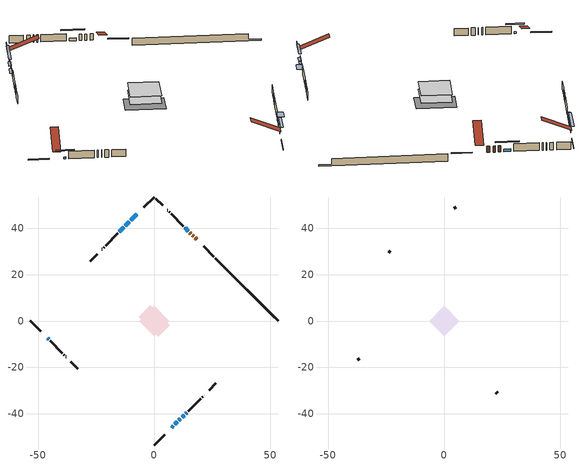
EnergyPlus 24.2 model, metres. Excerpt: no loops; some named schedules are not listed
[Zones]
conditioned space
 floor adiabatic (AdiabaticFloorConstruction): -6.53,0 0,6.53 6.53,0 0,-6.53 z1.25
 floor foundation (Slab1 construction): -6.76,1.77 -1.77,6.76 6.76,-1.77 1.77,-6.76 z-1.11
 wall outside (RimJoist1 construction): 0,-53.43 4.46,-48.97 / -53.43,0 -48.97,-4.46 / 0,53.43 -4.46,48.97 / 25.72,27.71 21.26,32.17 z1.25:1.55
 wall outside (AdiabaticWallConstruction 1): 18.25,35.18 17.59,35.84 / 16.93,36.5 16.46,36.96 / 15.81,37.62 15.34,38.09 z1.25:3.28
 wall outside (AdiabaticWallConstruction): -45.96,-7.47 -45.54,-7.89 / 13.55,-39.88 13.97,-39.46 z1.25:1.84; -7.47,45.95 -10.1,43.33 / 7.47,-45.95 8.19,-45.24 / 14.69,38.74 13.25,40.18 z1.25:2.11; -10.75,42.68 -12.48,40.95 z1.25:2.72; -13.13,40.29 -15,38.43 / 10.62,-42.81 11.3,-42.12 z1.25:2.17; 8.85,-44.58 9.96,-43.46 / 11.96,-41.47 12.89,-40.53 z1.25:2.22
 wall outside (Wall1 construction): 14.62,-38.81 19.94,-33.49 / -44.88,-8.55 -39.56,-13.87 / -15.66,37.77 -20.98,32.45 / 12.59,40.84 7.27,46.16 z1.25:3.69
 wall outside (Wall2 construction): 20.6,-32.83 20.79,-32.64 / -38.91,-14.52 -38.71,-14.72 / -21.63,31.79 -21.83,31.6 / 6.62,46.81 6.42,47.01 z1.25:3.69
 wall outside (Wall3 construction): 21.45,-31.98 21.52,-31.91 / -38.06,-15.37 -37.99,-15.44 / -22.48,30.94 -22.55,30.88 / 5.77,47.66 5.7,47.73 z1.25:3.69
 wall outside (Wall5 construction): 23.61,-29.81 26.56,-26.87 / -35.89,-17.54 -32.95,-20.48 / -24.65,28.78 -27.59,25.84 / 3.6,49.83 0.66,52.77 z1.25:3.69
 wall foundation (FoundationWall1 construction): 26.38,27.05,-1.11 26.38,27.05,1.25 50.72,2.7,1.25 50.72,2.7,-0.62 53.43,0,-0.62 53.43,0,-1.11
 window (WindowConstruction 5): -45.95,-7.47 -45.54,-7.89 z1.25:1.84
 window (WindowConstruction 7): -7.47,45.95 -10.1,43.33 z1.25:2.11
 window (WindowConstruction 8): 7.47,-45.95 8.19,-45.24 z1.25:2.11
 window (WindowConstruction): -10.75,42.68 -12.48,40.95 z1.25:2.72
 window (WindowConstruction 1): -13.13,40.29 -15,38.43 z1.25:2.16
 window (WindowConstruction 2): 8.85,-44.58 9.96,-43.47 z1.25:2.22
 window (WindowConstruction 3): 10.62,-42.81 11.3,-42.12 z1.25:2.16
 window (WindowConstruction 4): 11.96,-41.47 12.89,-40.53 z1.25:2.22
 window (WindowConstruction 9): 13.55,-39.88 13.96,-39.46 z1.25:1.84
 window (WindowConstruction 6): 14.68,38.74 13.25,40.18 z1.25:2.11
 door (Door): 18.25,35.18 17.59,35.84 z1.25:3.28
 door (Door 1): 16.93,36.5 16.47,36.96 z1.25:3.28
 door (Door 2): 15.81,37.62 15.34,38.09 z1.25:3.28
 ceiling adiabatic (AdiabaticFloorConstruction): 0,-6.53 6.53,0 0,6.53 -6.53,0 z1.25
attic - vented
 floor to conditioned space (Floor1 construction Reversed): -6.53,0 0,6.53 6.53,0 0,-6.53 z3.69
 wall outside (Wall4 construction): 22.17,-31.25 22.96,-30.47 / -37.33,-16.1 -36.55,-16.88 / -23.21,30.22 -23.99,29.43 / 5.04,48.39 4.26,49.17 z1.25:3.69
 roof outside (Roof1 construction): 6.82,-46.61,3.69 0.55,-40.34,7.38 -1.15,-42.04,7.38 5.12,-48.31,3.69; -46.61,-6.82,3.69 -40.34,-0.55,7.38 -42.04,1.15,7.38 -48.31,-5.12,3.69; -6.82,46.61,3.69 -0.55,40.34,7.38 1.15,42.04,7.38 -5.12,48.31,3.69; 18.9,34.52,3.69 12.64,28.25,7.38 14.33,26.56,7.38 20.6,32.83,3.69
shading: -43.81,-9.61 -47.68,-5.75 -48.22,-6.28 -44.35,-10.15 z4.28; -11.91,41.52 -5.66,47.76 -6.2,48.3 -12.44,42.06 z4.67; 10,-43.43 5.66,-47.76 6.2,-48.3 10.54,-43.96 z4.67; -12.62,40.81 -10.61,42.82 -11.15,43.35 -13.16,41.35 z2.92; -15.14,38.29 -12.99,40.44 -13.53,40.97 -15.68,38.82 z2.37; 10.11,-43.32 8.71,-44.72 9.24,-45.26 10.64,-43.86 z2.42; 11.45,-41.98 10.48,-42.95 11.01,-43.49 11.98,-42.52 z2.37; 13.04,-40.39 11.82,-41.61 12.35,-42.15 13.57,-40.93 z2.42; 14.83,-38.6 12.69,-40.74 13.98,-42.03 16.12,-39.89 z3.05; 11.44,41.99 16.49,36.93 17.03,37.47 11.98,42.53 z4.67
[Building]
Building 1: Terrain=Suburbs
[Site:Location]
Fredericton_NB: Latitude {deg}=45.87; Longitude {deg}=-66.54; Time Zone {hr}=-4; Elevation {m}=21; Keep Site Location Information=Yes
[Site:GroundTemperature:Shallow]
1.40444, -0.745387, -0.917552, 0.102649, 4.19819, 8.27465, 11.8087, 14.0475, 14.2377, 12.4168, 8.97287, 5.02146
[Site:WaterMainsTemperature]
Calculation Method=Schedule; Temperature Schedule=mains temperature schedule
[Material] Roughness=Rough; Thermal Absorptance=0.9
Name | Thickness {m} | Conductivity {W/m-K} | Density {kg/m3} | Specific Heat {J/kg-K} | Solar Absorptance | Visible Absorptance
asphalt or fiberglass shingles | 0.00635 | 0.162714 | 1121.4 | 1465.45 | 0.4 | 0.4
ceiling loosefill ins | 0.254 | 0.0480833 | 16.02 | 1046.75 | 0.7 | 0.7
ceiling stud and cavity | 0.1397 | 0.148017 | 65.682 | 1177.47 | 0.7 | 0.7
concrete 4.0 in. | 0.1016 | 1.803125 | 2242.8 | 837.4 | 0.7 | 0.7
concrete 8.0 in. | 0.2032 | 1.803125 | 2242.8 | 837.4 | 0.7 | 0.7
door material | 0.04445 | 0.0451087 | 512.64 | 1214.23 | 0.7 | 0.7
door material 1 | 0.04445 | 0.20624 | 512.64 | 1214.23 | 0.7 | 0.7
exterior vertical ins | 0.016467 | 0.029427 | 32.04 | 1214.23 | 0.7 | 0.7
floor covering | 0.0127 | 0.0433444 | 54.468 | 1339.84 | 0.6 | 0.6
floor rigid ins; wall rigid ins 1 | 0.512978 | 0.029427 | 32.04 | 1214.23 | 0.7 | 0.7
floor stud and cavity | 0.1397 | 1.75129 | 37.0049 | 1207.88 | 0.7 | 0.7
furniture material conditioned space 1 | 0.1524 | 0.115458 | 640.8 | 1214.23 | 0.6 | 0.6
gypsum board | 0.0127 | 0.160291 | 801 | 837.4 | 0.6 | 0.6
gypsum board 1 | 0.0127 | 0.160291 | 801 | 837.4 | 0.7 | 0.7
osb sheathing 0.5 in. | 0.0127 | 0.115458 | 512.64 | 1214.23 | 0.7 | 0.7
osb sheathing 0.75 in. | 0.01905 | 0.115458 | 512.64 | 1214.23 | 0.7 | 0.7
osb sheathing 2.0 in. | 0.0508 | 0.115458 | 512.64 | 1214.23 | 0.7 | 0.7
rim joist rigid ins; wall rigid ins | 0.051816 | 0.029427 | 32.04 | 1214.23 | 0.7 | 0.7
rim joist stud and cavity | 0.0508 | 0.0596592 | 125.044 | 1163.47 | 0.6 | 0.6
wall stud and cavity | 0.1397 | 0.230639 | 139.0536 | 1170.24 | 0.7 | 0.7
wall stud and cavity 1 | 0.1397 | 0.402749 | 139.0536 | 1170.24 | 0.7 | 0.7
wall stud and cavity 2 | 0.1397 | 0.125735 | 139.0536 | 1170.24 | 0.7 | 0.7
wall stud and cavity 3 | 0.0889 | 6.1454 | 50.32683 | 1063.81 | 0.6 | 0.6
wall stud and cavity 4 | 0.1397 | 0.275573 | 139.0536 | 1170.24 | 0.7 | 0.7
wall stud and cavity 5 | 0.0889 | 0.380278 | 52.3479 | 1209.89 | 0.7 | 0.7
wall stud and cavity 6 | 0.0889 | 0.391764 | 83.0341 | 1211.67 | 0.7 | 0.7
wood siding | 0.0254 | 0.102417 | 544.68 | 1172.36 | 0.4 | 0.4
wood siding 1 | 0.00254 | 0.102417 | 544.68 | 1172.36 | 0.4 | 0.4
wood siding 2; wood siding 3; wood siding 4 | 0.0254 | 0.102417 | 544.68 | 1172.36 | 0.7 | 0.7
[WindowMaterial:SimpleGlazingSystem]
Name | U-Factor {W/m2-K} | Solar Heat Gain Coefficient
WindowMaterial | 2.79414 | 0.63
WindowMaterial 1 | 2.78052 | 0.55
WindowMaterial 2 | 2.78392 | 0.57
WindowMaterial 3 | 2.77541 | 0.51
WindowMaterial 4 | 2.78165 | 0.55
WindowMaterial 5 | 4.52707 | 0.63
WindowMaterial 6 | 3.077476 | 0.51
WindowMaterial 7 | 3.125739 | 0.57
[Construction]
AdiabaticFloorConstruction: floor stud and cavity, floor rigid ins, osb sheathing 0.75 in., floor covering
AdiabaticWallConstruction: wood siding 3, wall rigid ins 1, wall stud and cavity 5, gypsum board
AdiabaticWallConstruction 1: wood siding 4, wall rigid ins 1, wall stud and cavity 5, gypsum board
Door: door material
Door 1; Door 2: door material 1
Floor1 construction Reversed: gypsum board, ceiling stud and cavity, ceiling loosefill ins
FoundationWall1 construction: concrete 8.0 in., gypsum board 1
furniture construction conditioned space 1: furniture material conditioned space 1
PartitionWallConstruction: gypsum board, wall stud and cavity 6, gypsum board
RimJoist1 construction: wood siding 2, rim joist rigid ins, osb sheathing 2.0 in., rim joist stud and cavity
Roof1 construction: asphalt or fiberglass shingles
Slab1 construction: concrete 4.0 in.
Wall1 construction: wood siding, wall rigid ins, osb sheathing 0.5 in., wall stud and cavity, gypsum board
Wall2 construction: wood siding, wall rigid ins, osb sheathing 0.5 in., wall stud and cavity 1, gypsum board
Wall3 construction: wood siding, osb sheathing 0.5 in., wall stud and cavity 2, gypsum board
Wall4 construction: wood siding 1, wall stud and cavity 3
Wall5 construction: wood siding, wall rigid ins, osb sheathing 0.5 in., wall stud and cavity 4, gypsum board
WindowConstruction: WindowMaterial
WindowConstruction 1: WindowMaterial 1
WindowConstruction 2: WindowMaterial 2
WindowConstruction 3: WindowMaterial 3
WindowConstruction 4: WindowMaterial 4
WindowConstruction 5; WindowConstruction 9: WindowMaterial 5
WindowConstruction 6; WindowConstruction 8: WindowMaterial 6
WindowConstruction 7: WindowMaterial 7
[Zone] Multiplier=1; Part of Total Floor Area=Yes
Name | Volume {m3}
attic - vented | 50.3855
conditioned space | 419.7
[Space]
Name | Zone | Volume {m3}
attic - vented 1 | attic - vented | 50.3855
conditioned space 1 | conditioned space | 419.7
[ZoneInfiltration:EffectiveLeakageArea]
infil attic - vented 1: Zone or Space=attic - vented 1; Schedule=Always On Discrete; Effective Air Leakage Area {cm2}=3406.8; Stack Coefficient=0.000426468; Wind Coefficient=1.39529e-05
[ZoneMixing]
whole house fan mix: Zone or Space=attic - vented; Schedule=Always On Continuous; Design Flow Rate Calculation Method=Flow/Zone; Design Flow Rate {m3/s}=0; Source Zone or Space=conditioned space
[SurfaceProperty:ExposedFoundationPerimeter]
Slab1: Exposed Perimeter Calculation Method=TotalExposedPerimeter; Total Exposed Perimeter {m}=38.253
[InternalMass] Zone or ZoneList=conditioned space; Space or SpaceList=conditioned space 1
Name | Construction | Surface Area {m2}
furniture mass conditioned space 1 | furniture construction conditioned space 1 | 68.1604
partition wall mass | PartitionWallConstruction | 170.401
[Lights]
interior lighting: Zone or ZoneList or Space or SpaceList=conditioned space 1; Schedule=interior lighting schedule; Design Level Calculation Method=LightingLevel; Lighting Level {W}=343.2; Return Air Fraction=0; Fraction Radiant=0.6; Fraction Visible=0.2; Fraction Replaceable=1
[People]
occupants: Zone or ZoneList or Space or SpaceList=conditioned space 1; Number of People Schedule=occupants schedule; Number of People Calculation Method=People; Number of People=3; Fraction Radiant=0.314171; Sensible Heat Fraction=0.56303; Activity Level Schedule=occupants activity schedule; Carbon Dioxide Generation Rate {m3/s-W}=0; Enable ASHRAE 55 Comfort Warnings=No; Mean Radiant Temperature Calculation Type=EnclosureAveraged
[ElectricEquipment] Zone or ZoneList or Space or SpaceList=conditioned space 1; Design Level Calculation Method=EquipmentLevel
Name | Schedule | Design Level {W} | Fraction Latent | Fraction Radiant | Fraction Lost
clothes dryer | clothes dryer schedule | 140.772 | 0.015 | 0.081 | 0.85
clothes washer | clothes washer schedule | 32.1985 | 0.03 | 0.162 | 0.7
cooking range | cooking range schedule | 215.147 | 0.08 | 0.432 | 0.2
dishwasher | dishwasher schedule | 66.8632 | 0.3 | 0.18 | 0.4
fridge | fridge schedule | 72.9452 | 0 | 0.6 | 0
mech vent bath fan 0 | mech vent bath fan 0 schedule | 50.2 | 0 | 0 | 1
mech vent bath fan 1 | mech vent bath fan 1 schedule | 50.2 | 0 | 0 | 1
mech vent house fan | mech vent house fan schedule | 0 | 0 | 0 | 1
mech vent house fan cfis | mech vent house fan cfis schedule | 0 | 0 | 0 | 0
misc plug loads | misc plug loads schedule | 494.7 | 0.045 | 0.513 | 0.1
whole house fan | Always On Discrete | 0 | 0 | 0 | 1
[OtherEquipment] Zone or ZoneList or Space or SpaceList=conditioned space 1; Design Level Calculation Method=EquipmentLevel
Name | Fuel Type | Schedule | Design Level {W} | Fraction Latent | Fraction Radiant | Fraction Lost
clothes dryer 1 | Electricity | clothes dryer schedule | 0 | 0.015 | 0.081 | 0.85
cooking range 1 | Electricity | cooking range schedule | 0 | 0.08 | 0.432 | 0.2
general water use latent | None | general water use schedule | 62.594 | 1 | 0 | 0
general water use sensible | None | general water use schedule | -61.6891 | 0 | 0.6 | 0
mech vent house fan latent load | None | Always On Discrete | 0 | 1 | 0 | 0
mech vent house fan sensible load | None | Always On Discrete | 0 | 0 | 0 | 0
water heater energy adjustment1; water heater energy adjustment2 | Electricity | Always On Discrete | 0.01 | 0 | 0 | 1
[ZoneInfiltration:DesignFlowRate] Zone or ZoneList or Space or SpaceList=conditioned space 1; Schedule=Always On Discrete; Design Flow Rate Calculation Method=Flow/Zone; Design Flow Rate {m3/s}=0
infil flow; natural vent flow; whole house fan flow
[ZoneControl:Thermostat]
conditioned space Thermostat: Zone or ZoneList=conditioned space; Control Type Schedule=conditioned space Thermostat Schedule; Control 1=conditioned space temperature setpoint; Temperature Difference Between Cutout And Setpoint {deltaC}=0
[ThermostatSetpoint:DualSetpoint]
conditioned space temperature setpoint: Heating Setpoint Temperature Schedule=heating setpoint; Cooling Setpoint Temperature Schedule=cooling setpoint
[Zone equipment]
conditioned space: electric baseboard
[Foundation:Kiva]
Foundation Kiva 1: Initial Indoor Air Temperature {C}=18; Wall Height Above Grade {m}=1.25002; Wall Depth Below Slab {m}=0.2032; Custom Block Material Name 1=exterior vertical ins; Custom Block Depth 1 {m}=2.36001; Custom Block X Position 1 {m}=0.2159; Custom Block Z Position 1 {m}=0
[Foundation:Kiva:Settings]
Soil Conductivity {W/m-K}=0.849921; Soil Density {kg/m3}=1842.3; Soil Specific Heat {J/kg-K}=418.7; Ground Solar Absorptivity=0.9; Ground Thermal Absorptivity=0.9; Ground Surface Roughness {m}=0.03; Far-Field Width {m}=40; Deep-Ground Boundary Condition=ZeroFlux; Deep-Ground Depth {m}=40; Minimum Cell Dimension {m}=0.2; Maximum Cell Growth Coefficient=3; Simulation Timestep=Timestep
[Exterior:Lights]
exterior lighting: Schedule=exterior lighting schedule; Design Level {W}=75.6
[EnergyManagementSystem:Sensor] Output:Variable or Output:Meter Index Key=conditioned space
Name | Output:Variable or Output:Meter
conditioned_space_clg_unmet_s | Zone Cooling Setpoint Not Met Time
conditioned_space_htg_unmet_s | Zone Heating Setpoint Not Met Time
fridge_tin_s; tin_s; tin_s_1 | Zone Mean Air Temperature
tout_s | Zone Outdoor Air Drybulb Temperature
win_s | Zone Air Humidity Ratio
[Schedule:Constant]
Name | Hourly Value
Always On Continuous; mech vent house fan schedule; mech vent house fan cfis schedule; Always On Discrete | 1
occupants activity schedule | 117.228
fridge schedule | 0
[Schedule:Week:Daily]
interior lighting schedule Week Rule - Jan1-Jan27: interior lighting schedule day, interior lighting schedule day, interior lighting schedule day, interior lighting schedule day, interior lighting schedule day, interior lighting schedule day, interior lighting schedule day, interior lighting schedule default day, interior lighting schedule default day, interior lighting schedule default day, interior lighting schedule default day, interior lighting schedule default day
interior lighting schedule Week Rule - Jan28-Feb3: interior lighting schedule day, interior lighting schedule day, interior lighting schedule day, interior lighting schedule day, interior lighting schedule day 1, interior lighting schedule day 1, interior lighting schedule day 1, interior lighting schedule default day, interior lighting schedule default day, interior lighting schedule default day, interior lighting schedule default day, interior lighting schedule default day
interior lighting schedule Week Rule - Feb4-Feb24: interior lighting schedule day 1, interior lighting schedule day 1, interior lighting schedule day 1, interior lighting schedule day 1, interior lighting schedule day 1, interior lighting schedule day 1, interior lighting schedule day 1, interior lighting schedule default day, interior lighting schedule default day, interior lighting schedule default day, interior lighting schedule default day, interior lighting schedule default day
interior lighting schedule Week Rule - Feb25-Mar3: interior lighting schedule day 1, interior lighting schedule day 1, interior lighting schedule day 1, interior lighting schedule day 1, interior lighting schedule day 2, interior lighting schedule day 2, interior lighting schedule day 2, interior lighting schedule default day, interior lighting schedule default day, interior lighting schedule default day, interior lighting schedule default day, interior lighting schedule default day
interior lighting schedule Week Rule - Mar4-Mar31: interior lighting schedule day 2, interior lighting schedule day 2, interior lighting schedule day 2, interior lighting schedule day 2, interior lighting schedule day 2, interior lighting schedule day 2, interior lighting schedule day 2, interior lighting schedule default day, interior lighting schedule default day, interior lighting schedule default day, interior lighting schedule default day, interior lighting schedule default day
interior lighting schedule Week Rule - Apr1-Apr28: interior lighting schedule day 3, interior lighting schedule day 3, interior lighting schedule day 3, interior lighting schedule day 3, interior lighting schedule day 3, interior lighting schedule day 3, interior lighting schedule day 3, interior lighting schedule default day, interior lighting schedule default day, interior lighting schedule default day, interior lighting schedule default day, interior lighting schedule default day
interior lighting schedule Week Rule - Apr29-May5: interior lighting schedule day 3, interior lighting schedule day 3, interior lighting schedule day 4, interior lighting schedule day 4, interior lighting schedule day 4, interior lighting schedule day 4, interior lighting schedule day 4, interior lighting schedule default day, interior lighting schedule default day, interior lighting schedule default day, interior lighting schedule default day, interior lighting schedule default day
interior lighting schedule Week Rule - May6-May26: interior lighting schedule day 4, interior lighting schedule day 4, interior lighting schedule day 4, interior lighting schedule day 4, interior lighting schedule day 4, interior lighting schedule day 4, interior lighting schedule day 4, interior lighting schedule default day, interior lighting schedule default day, interior lighting schedule default day, interior lighting schedule default day, interior lighting schedule default day
interior lighting schedule Week Rule - May27-Jun2: interior lighting schedule day 4, interior lighting schedule day 4, interior lighting schedule day 4, interior lighting schedule day 4, interior lighting schedule day 4, interior lighting schedule day 5, interior lighting schedule day 5, interior lighting schedule default day, interior lighting schedule default day, interior lighting schedule default day, interior lighting schedule default day, interior lighting schedule default day
interior lighting schedule Week Rule - Jun3-Jun30: interior lighting schedule day 5, interior lighting schedule day 5, interior lighting schedule day 5, interior lighting schedule day 5, interior lighting schedule day 5, interior lighting schedule day 5, interior lighting schedule day 5, interior lighting schedule default day, interior lighting schedule default day, interior lighting schedule default day, interior lighting schedule default day, interior lighting schedule default day
interior lighting schedule Week Rule - Jul1-Jul28: interior lighting schedule day 6, interior lighting schedule day 6, interior lighting schedule day 6, interior lighting schedule day 6, interior lighting schedule day 6, interior lighting schedule day 6, interior lighting schedule day 6, interior lighting schedule default day, interior lighting schedule default day, interior lighting schedule default day, interior lighting schedule default day, interior lighting schedule default day
interior lighting schedule Week Rule - Jul29-Aug4: interior lighting schedule day 6, interior lighting schedule day 6, interior lighting schedule day 6, interior lighting schedule day 7, interior lighting schedule day 7, interior lighting schedule day 7, interior lighting schedule day 7, interior lighting schedule default day, interior lighting schedule default day, interior lighting schedule default day, interior lighting schedule default day, interior lighting schedule default day
interior lighting schedule Week Rule - Aug5-Aug25: interior lighting schedule day 7, interior lighting schedule day 7, interior lighting schedule day 7, interior lighting schedule day 7, interior lighting schedule day 7, interior lighting schedule day 7, interior lighting schedule day 7, interior lighting schedule default day, interior lighting schedule default day, interior lighting schedule default day, interior lighting schedule default day, interior lighting schedule default day
interior lighting schedule Week Rule - Aug26-Sep1: interior lighting schedule day 7, interior lighting schedule day 7, interior lighting schedule day 7, interior lighting schedule day 7, interior lighting schedule day 7, interior lighting schedule day 7, interior lighting schedule day 8, interior lighting schedule default day, interior lighting schedule default day, interior lighting schedule default day, interior lighting schedule default day, interior lighting schedule default day
interior lighting schedule Week Rule - Sep2-Sep29: interior lighting schedule day 8, interior lighting schedule day 8, interior lighting schedule day 8, interior lighting schedule day 8, interior lighting schedule day 8, interior lighting schedule day 8, interior lighting schedule day 8, interior lighting schedule default day, interior lighting schedule default day, interior lighting schedule default day, interior lighting schedule default day, interior lighting schedule default day
interior lighting schedule Week Rule - Sep30-Oct6: interior lighting schedule day 8, interior lighting schedule day 9, interior lighting schedule day 9, interior lighting schedule day 9, interior lighting schedule day 9, interior lighting schedule day 9, interior lighting schedule day 9, interior lighting schedule default day, interior lighting schedule default day, interior lighting schedule default day, interior lighting schedule default day, interior lighting schedule default day
interior lighting schedule Week Rule - Oct7-Oct27: interior lighting schedule day 9, interior lighting schedule day 9, interior lighting schedule day 9, interior lighting schedule day 9, interior lighting schedule day 9, interior lighting schedule day 9, interior lighting schedule day 9, interior lighting schedule default day, interior lighting schedule default day, interior lighting schedule default day, interior lighting schedule default day, interior lighting schedule default day
interior lighting schedule Week Rule - Oct28-Nov3: interior lighting schedule day 9, interior lighting schedule day 9, interior lighting schedule day 9, interior lighting schedule day 9, interior lighting schedule day 10, interior lighting schedule day 10, interior lighting schedule day 10, interior lighting schedule default day, interior lighting schedule default day, interior lighting schedule default day, interior lighting schedule default day, interior lighting schedule default day
interior lighting schedule Week Rule - Nov4-Nov24: interior lighting schedule day 10, interior lighting schedule day 10, interior lighting schedule day 10, interior lighting schedule day 10, interior lighting schedule day 10, interior lighting schedule day 10, interior lighting schedule day 10, interior lighting schedule default day, interior lighting schedule default day, interior lighting schedule default day, interior lighting schedule default day, interior lighting schedule default day
interior lighting schedule Week Rule - Nov25-Dec1: interior lighting schedule day 10, interior lighting schedule day 10, interior lighting schedule day 10, interior lighting schedule day 10, interior lighting schedule day 10, interior lighting schedule day 10, interior lighting schedule day 11, interior lighting schedule default day, interior lighting schedule default day, interior lighting schedule default day, interior lighting schedule default day, interior lighting schedule default day
interior lighting schedule Week Rule - Dec2-Dec31: interior lighting schedule day 11, interior lighting schedule day 11, interior lighting schedule day 11, interior lighting schedule day 11, interior lighting schedule day 11, interior lighting schedule day 11, interior lighting schedule day 11, interior lighting schedule default day, interior lighting schedule default day, interior lighting schedule default day, interior lighting schedule default day, interior lighting schedule default day
occupants schedule Week Rule - Jan1-Dec31: occupants schedule day, occupants schedule day, occupants schedule day, occupants schedule day, occupants schedule day, occupants schedule day, occupants schedule day, occupants schedule default day, occupants schedule default day, occupants schedule default day, occupants schedule default day, occupants schedule default day
clothes dryer schedule Week Rule - Jan1-Dec31: clothes dryer schedule day, clothes dryer schedule day, clothes dryer schedule day, clothes dryer schedule day, clothes dryer schedule day, clothes dryer schedule day, clothes dryer schedule day, clothes dryer schedule default day, clothes dryer schedule default day, clothes dryer schedule default day, clothes dryer schedule default day, clothes dryer schedule default day
clothes washer schedule Week Rule - Jan1-Dec31: clothes washer schedule day, clothes washer schedule day, clothes washer schedule day, clothes washer schedule day, clothes washer schedule day, clothes washer schedule day, clothes washer schedule day, clothes washer schedule default day, clothes washer schedule default day, clothes washer schedule default day, clothes washer schedule default day, clothes washer schedule default day
cooking range schedule Week Rule - Jan1-Dec31: cooking range schedule day, cooking range schedule day, cooking range schedule day, cooking range schedule day, cooking range schedule day, cooking range schedule day, cooking range schedule day, cooking range schedule default day, cooking range schedule default day, cooking range schedule default day, cooking range schedule default day, cooking range schedule default day
dishwasher schedule Week Rule - Jan1-Dec31: dishwasher schedule day, dishwasher schedule day, dishwasher schedule day, dishwasher schedule day, dishwasher schedule day, dishwasher schedule day, dishwasher schedule day, dishwasher schedule default day, dishwasher schedule default day, dishwasher schedule default day, dishwasher schedule default day, dishwasher schedule default day
mech vent bath fan 0 schedule Week Rule - Jan1-Dec31: mech vent bath fan 0 schedule day, mech vent bath fan 0 schedule day, mech vent bath fan 0 schedule day, mech vent bath fan 0 schedule day, mech vent bath fan 0 schedule day, mech vent bath fan 0 schedule day, mech vent bath fan 0 schedule day, mech vent bath fan 0 schedule default day, mech vent bath fan 0 schedule default day, mech vent bath fan 0 schedule default day, mech vent bath fan 0 schedule default day, mech vent bath fan 0 schedule default day
mech vent bath fan 1 schedule Week Rule - Jan1-Dec31: mech vent bath fan 1 schedule day, mech vent bath fan 1 schedule day, mech vent bath fan 1 schedule day, mech vent bath fan 1 schedule day, mech vent bath fan 1 schedule day, mech vent bath fan 1 schedule day, mech vent bath fan 1 schedule day, mech vent bath fan 1 schedule default day, mech vent bath fan 1 schedule default day, mech vent bath fan 1 schedule default day, mech vent bath fan 1 schedule default day, mech vent bath fan 1 schedule default day
misc plug loads schedule Week Rule - Jan1-Dec31: misc plug loads schedule day, misc plug loads schedule day, misc plug loads schedule day, misc plug loads schedule day, misc plug loads schedule day, misc plug loads schedule day, misc plug loads schedule day, misc plug loads schedule default day, misc plug loads schedule default day, misc plug loads schedule default day, misc plug loads schedule default day, misc plug loads schedule default day
general water use schedule Week Rule - Jan1-Dec31: general water use schedule day, general water use schedule day, general water use schedule day, general water use schedule day, general water use schedule day, general water use schedule day, general water use schedule day, general water use schedule default day, general water use schedule default day, general water use schedule default day, general water use schedule default day, general water use schedule default day
exterior lighting schedule Week Rule - Jan1-Jan27: exterior lighting schedule day, exterior lighting schedule day, exterior lighting schedule day, exterior lighting schedule day, exterior lighting schedule day, exterior lighting schedule day, exterior lighting schedule day, exterior lighting schedule default day, exterior lighting schedule default day, exterior lighting schedule default day, exterior lighting schedule default day, exterior lighting schedule default day
exterior lighting schedule Week Rule - Jan28-Feb3: exterior lighting schedule day, exterior lighting schedule day, exterior lighting schedule day, exterior lighting schedule day, exterior lighting schedule day 1, exterior lighting schedule day 1, exterior lighting schedule day 1, exterior lighting schedule default day, exterior lighting schedule default day, exterior lighting schedule default day, exterior lighting schedule default day, exterior lighting schedule default day
exterior lighting schedule Week Rule - Feb4-Feb24: exterior lighting schedule day 1, exterior lighting schedule day 1, exterior lighting schedule day 1, exterior lighting schedule day 1, exterior lighting schedule day 1, exterior lighting schedule day 1, exterior lighting schedule day 1, exterior lighting schedule default day, exterior lighting schedule default day, exterior lighting schedule default day, exterior lighting schedule default day, exterior lighting schedule default day
exterior lighting schedule Week Rule - Feb25-Mar3: exterior lighting schedule day 1, exterior lighting schedule day 1, exterior lighting schedule day 1, exterior lighting schedule day 1, exterior lighting schedule day 2, exterior lighting schedule day 2, exterior lighting schedule day 2, exterior lighting schedule default day, exterior lighting schedule default day, exterior lighting schedule default day, exterior lighting schedule default day, exterior lighting schedule default day
exterior lighting schedule Week Rule - Mar4-Mar31: exterior lighting schedule day 2, exterior lighting schedule day 2, exterior lighting schedule day 2, exterior lighting schedule day 2, exterior lighting schedule day 2, exterior lighting schedule day 2, exterior lighting schedule day 2, exterior lighting schedule default day, exterior lighting schedule default day, exterior lighting schedule default day, exterior lighting schedule default day, exterior lighting schedule default day
exterior lighting schedule Week Rule - Apr1-Apr28: exterior lighting schedule day 3, exterior lighting schedule day 3, exterior lighting schedule day 3, exterior lighting schedule day 3, exterior lighting schedule day 3, exterior lighting schedule day 3, exterior lighting schedule day 3, exterior lighting schedule default day, exterior lighting schedule default day, exterior lighting schedule default day, exterior lighting schedule default day, exterior lighting schedule default day
exterior lighting schedule Week Rule - Apr29-May5: exterior lighting schedule day 3, exterior lighting schedule day 3, exterior lighting schedule day 4, exterior lighting schedule day 4, exterior lighting schedule day 4, exterior lighting schedule day 4, exterior lighting schedule day 4, exterior lighting schedule default day, exterior lighting schedule default day, exterior lighting schedule default day, exterior lighting schedule default day, exterior lighting schedule default day
exterior lighting schedule Week Rule - May6-May26: exterior lighting schedule day 4, exterior lighting schedule day 4, exterior lighting schedule day 4, exterior lighting schedule day 4, exterior lighting schedule day 4, exterior lighting schedule day 4, exterior lighting schedule day 4, exterior lighting schedule default day, exterior lighting schedule default day, exterior lighting schedule default day, exterior lighting schedule default day, exterior lighting schedule default day
exterior lighting schedule Week Rule - May27-Jun2: exterior lighting schedule day 4, exterior lighting schedule day 4, exterior lighting schedule day 4, exterior lighting schedule day 4, exterior lighting schedule day 4, exterior lighting schedule day 5, exterior lighting schedule day 5, exterior lighting schedule default day, exterior lighting schedule default day, exterior lighting schedule default day, exterior lighting schedule default day, exterior lighting schedule default day
exterior lighting schedule Week Rule - Jun3-Jun30: exterior lighting schedule day 5, exterior lighting schedule day 5, exterior lighting schedule day 5, exterior lighting schedule day 5, exterior lighting schedule day 5, exterior lighting schedule day 5, exterior lighting schedule day 5, exterior lighting schedule default day, exterior lighting schedule default day, exterior lighting schedule default day, exterior lighting schedule default day, exterior lighting schedule default day
exterior lighting schedule Week Rule - Jul1-Jul28: exterior lighting schedule day 6, exterior lighting schedule day 6, exterior lighting schedule day 6, exterior lighting schedule day 6, exterior lighting schedule day 6, exterior lighting schedule day 6, exterior lighting schedule day 6, exterior lighting schedule default day, exterior lighting schedule default day, exterior lighting schedule default day, exterior lighting schedule default day, exterior lighting schedule default day
exterior lighting schedule Week Rule - Jul29-Aug4: exterior lighting schedule day 6, exterior lighting schedule day 6, exterior lighting schedule day 6, exterior lighting schedule day 7, exterior lighting schedule day 7, exterior lighting schedule day 7, exterior lighting schedule day 7, exterior lighting schedule default day, exterior lighting schedule default day, exterior lighting schedule default day, exterior lighting schedule default day, exterior lighting schedule default day
exterior lighting schedule Week Rule - Aug5-Aug25: exterior lighting schedule day 7, exterior lighting schedule day 7, exterior lighting schedule day 7, exterior lighting schedule day 7, exterior lighting schedule day 7, exterior lighting schedule day 7, exterior lighting schedule day 7, exterior lighting schedule default day, exterior lighting schedule default day, exterior lighting schedule default day, exterior lighting schedule default day, exterior lighting schedule default day
exterior lighting schedule Week Rule - Aug26-Sep1: exterior lighting schedule day 7, exterior lighting schedule day 7, exterior lighting schedule day 7, exterior lighting schedule day 7, exterior lighting schedule day 7, exterior lighting schedule day 7, exterior lighting schedule day 8, exterior lighting schedule default day, exterior lighting schedule default day, exterior lighting schedule default day, exterior lighting schedule default day, exterior lighting schedule default day
exterior lighting schedule Week Rule - Sep2-Sep29: exterior lighting schedule day 8, exterior lighting schedule day 8, exterior lighting schedule day 8, exterior lighting schedule day 8, exterior lighting schedule day 8, exterior lighting schedule day 8, exterior lighting schedule day 8, exterior lighting schedule default day, exterior lighting schedule default day, exterior lighting schedule default day, exterior lighting schedule default day, exterior lighting schedule default day
[Schedule:Year]
interior lighting schedule: interior lighting schedule Week Rule - Jan1-Jan27, 1, 1, 1, 27, interior lighting schedule Week Rule - Jan28-Feb3, 1, 28, 2, 3, interior lighting schedule Week Rule - Feb4-Feb24, 2, 4, 2, 24, interior lighting schedule Week Rule - Feb25-Mar3, 2, 25, 3, 3, interior lighting schedule Week Rule - Mar4-Mar31, 3, 4, 3, 31, interior lighting schedule Week Rule - Apr1-Apr28, 4, 1, 4, 28, interior lighting schedule Week Rule - Apr29-May5, 4, 29, 5, 5, interior lighting schedule Week Rule - May6-May26, 5, 6, 5, 26, interior lighting schedule Week Rule - May27-Jun2, 5, 27, 6, 2, interior lighting schedule Week Rule - Jun3-Jun30, 6, 3, 6, 30, interior lighting schedule Week Rule - Jul1-Jul28, 7, 1, 7, 28, interior lighting schedule Week Rule - Jul29-Aug4, 7, 29, 8, 4, interior lighting schedule Week Rule - Aug5-Aug25, 8, 5, 8, 25, interior lighting schedule Week Rule - Aug26-Sep1, 8, 26, 9, 1, interior lighting schedule Week Rule - Sep2-Sep29, 9, 2, 9, 29, interior lighting schedule Week Rule - Sep30-Oct6, 9, 30, 10, 6, interior lighting schedule Week Rule - Oct7-Oct27, 10, 7, 10, 27, interior lighting schedule Week Rule - Oct28-Nov3, 10, 28, 11, 3, interior lighting schedule Week Rule - Nov4-Nov24, 11, 4, 11, 24, interior lighting schedule Week Rule - Nov25-Dec1, 11, 25, 12, 1, interior lighting schedule Week Rule - Dec2-Dec31, 12, 2, 12, 31
occupants schedule: occupants schedule Week Rule - Jan1-Dec31, 1, 1, 12, 31
clothes dryer schedule: clothes dryer schedule Week Rule - Jan1-Dec31, 1, 1, 12, 31
clothes washer schedule: clothes washer schedule Week Rule - Jan1-Dec31, 1, 1, 12, 31
cooking range schedule: cooking range schedule Week Rule - Jan1-Dec31, 1, 1, 12, 31
dishwasher schedule: dishwasher schedule Week Rule - Jan1-Dec31, 1, 1, 12, 31
mech vent bath fan 0 schedule: mech vent bath fan 0 schedule Week Rule - Jan1-Dec31, 1, 1, 12, 31
mech vent bath fan 1 schedule: mech vent bath fan 1 schedule Week Rule - Jan1-Dec31, 1, 1, 12, 31
misc plug loads schedule: misc plug loads schedule Week Rule - Jan1-Dec31, 1, 1, 12, 31
general water use schedule: general water use schedule Week Rule - Jan1-Dec31, 1, 1, 12, 31
exterior lighting schedule: exterior lighting schedule Week Rule - Jan1-Jan27, 1, 1, 1, 27, exterior lighting schedule Week Rule - Jan28-Feb3, 1, 28, 2, 3, exterior lighting schedule Week Rule - Feb4-Feb24, 2, 4, 2, 24, exterior lighting schedule Week Rule - Feb25-Mar3, 2, 25, 3, 3, exterior lighting schedule Week Rule - Mar4-Mar31, 3, 4, 3, 31, exterior lighting schedule Week Rule - Apr1-Apr28, 4, 1, 4, 28, exterior lighting schedule Week Rule - Apr29-May5, 4, 29, 5, 5, exterior lighting schedule Week Rule - May6-May26, 5, 6, 5, 26, exterior lighting schedule Week Rule - May27-Jun2, 5, 27, 6, 2, exterior lighting schedule Week Rule - Jun3-Jun30, 6, 3, 6, 30, exterior lighting schedule Week Rule - Jul1-Jul28, 7, 1, 7, 28, exterior lighting schedule Week Rule - Jul29-Aug4, 7, 29, 8, 4, exterior lighting schedule Week Rule - Aug5-Aug25, 8, 5, 8, 25, exterior lighting schedule Week Rule - Aug26-Sep1, 8, 26, 9, 1, exterior lighting schedule Week Rule - Sep2-Sep29, 9, 2, 9, 29, exterior lighting schedule Week Rule - Sep30-Oct6, 9, 30, 10, 6, exterior lighting schedule Week Rule - Oct7-Oct27, 10, 7, 10, 27, exterior lighting schedule Week Rule - Oct28-Nov3, 10, 28, 11, 3, exterior lighting schedule Week Rule - Nov4-Nov24, 11, 4, 11, 24, exterior lighting schedule Week Rule - Nov25-Dec1, 11, 25, 12, 1, exterior lighting schedule Week Rule - Dec2-Dec31, 12, 2, 12, 31
[Schedule:Compact]
conditioned space Thermostat Schedule: Through: 12/31, For: AllDays, Until: 24:00, 4
mains temperature schedule: Through: 01/01, For: AllDays, Until: 24:00, 6.14222, Through: 01/02, For: AllDays, Until: 24:00, 6.07056, Through: 01/03, For: AllDays, Until: 24:00, 6.00056, Through: 01/04, For: AllDays, Until: 24:00, 5.93111, Through: 01/05, For: AllDays, Until: 24:00, 5.86333, Through: 01/06, For: AllDays, Until: 24:00, 5.79611, Through: 01/07, For: AllDays, Until: 24:00, 5.73056, Through: 01/08, For: AllDays, Until: 24:00, 5.66611, Through: 01/09, For: AllDays, Until: 24:00, 5.60278, Through: 01/10, For: AllDays, Until: 24:00, 5.54056, Through: 01/11, For: AllDays, Until: 24:00, 5.48, Through: 01/12, For: AllDays, Until: 24:00, 5.42056, Through: 01/13, For: AllDays, Until: 24:00, 5.36222, Through: 01/14, For: AllDays, Until: 24:00, 5.30556, Through: 01/15, For: AllDays, Until: 24:00, 5.25, Through: 01/16, For: AllDays, Until: 24:00, 5.19611, Through: 01/17, For: AllDays, Until: 24:00, 5.14333, Through: 01/18, For: AllDays, Until: 24:00, 5.09167, Through: 01/19, For: AllDays, Until: 24:00, 5.04167, Through: 01/20, For: AllDays, Until: 24:00, 4.99333, Through: 01/21, For: AllDays, Until: 24:00, 4.94611, Through: 01/22, For: AllDays, Until: 24:00, 4.90056, Through: 01/23, For: AllDays, Until: 24:00, 4.85611, Through: 01/24, For: AllDays, Until: 24:00, 4.81389, Through: 01/25, For: AllDays, Until: 24:00, 4.77222, Through: 01/26, For: AllDays, Until: 24:00, 4.73278, Through: 01/27, For: AllDays, Until: 24:00, 4.69444, Through: 01/28, For: AllDays, Until: 24:00, 4.65778, Through: 01/29, For: AllDays, Until: 24:00, 4.62278, Through: 01/30, For: AllDays, Until: 24:00, 4.58889, Through: 01/31, For: AllDays, Until: 24:00, 4.55667, Through: 02/01, For: AllDays, Until: 24:00, 4.52611, Through: 02/02, For: AllDays, Until: 24:00, 4.49722, Through: 02/03, For: AllDays, Until: 24:00, 4.47, Through: 02/04, For: AllDays, Until: 24:00, 4.44389, Through: 02/05, For: AllDays, Until: 24:00, 4.42, Through: 02/06, For: AllDays, Until: 24:00, 4.39722, Through: 02/07, For: AllDays, Until: 24:00, 4.37611, Through: 02/08, For: AllDays, Until: 24:00, 4.35722, Through: 02/09, For: AllDays, Until: 24:00, 4.33944, Through: 02/10, For: AllDays, Until: 24:00, 4.32333, Through: 02/11, For: AllDays, Until: 24:00, 4.30889, Through: 02/12, For: AllDays, Until: 24:00, 4.29556, Through: 02/13, For: AllDays, Until: 24:00, 4.28444, Through: 02/14, For: AllDays, Until: 24:00, 4.275, Through: 02/15, For: AllDays, Until: 24:00, 4.26722, Through: 02/16, For: AllDays, Until: 24:00, 4.26056, Through: 02/17, For: AllDays, Until: 24:00, 4.25611, Through: 02/18, For: AllDays, Until: 24:00, 4.25333, Through: 02/19, For: AllDays, Until: 24:00, 4.25167, Through: 02/20, For: AllDays, Until: 24:00, 4.25222, Through: 02/21, For: AllDays, Until: 24:00, 4.25389, Through: 02/22, For: AllDays, Until: 24:00, 4.25778, Through: 02/23, For: AllDays, Until: 24:00, 4.26278, Through: 02/24, For: AllDays, Until: 24:00, 4.27, Through: 02/25, For: AllDays, Until: 24:00, 4.27833, Through: 02/26, For: AllDays, Until: 24:00, 4.28889, Through: 02/27, For: AllDays, Until: 24:00, 4.30056, Through: 02/28, For: AllDays, Until: 24:00, 4.31389, Through: 03/01, For: AllDays, Until: 24:00, 4.32944, Through: 03/02, For: AllDays, Until: 24:00, 4.34611, Through: 03/03, For: AllDays, Until: 24:00, 4.36444, Through: 03/04, For: AllDays, Until: 24:00, 4.38444, Through: 03/05, For: AllDays, Until: 24:00, 4.40611, Through: 03/06, For: AllDays, Until: 24:00, 4.42944, Through: 03/07, For: AllDays, Until: 24:00, 4.45389, Through: 03/08, For: AllDays, Until: 24:00, 4.48056, Through: 03/09, For: AllDays, Until: 24:00, 4.50833, Through: 03/10, For: AllDays, Until: 24:00, 4.53778, Through: 03/11, For: AllDays, Until: 24:00, 4.56889, Through: 03/12, For: AllDays, Until: 24:00, 4.60167, Through: 03/13, For: AllDays, Until: 24:00, 4.63611, Through: 03/14, For: AllDays, Until: 24:00, 4.67167, Through: 03/15, For: AllDays, Until: 24:00, 4.70889, Through: 03/16, For: AllDays, Until: 24:00, 4.74778, Through: 03/17, For: AllDays, Until: 24:00, 4.78833, Through: 03/18, For: AllDays, Until: 24:00, 4.83, Through: 03/19, For: AllDays, Until: 24:00, 4.87333, Through: 03/20, For: AllDays, Until: 24:00, 4.91833, Through: 03/21, For: AllDays, Until: 24:00, 4.96444, Through: 03/22, For: AllDays, Until: 24:00, 5.01222, Through: 03/23, For: AllDays, Until: 24:00, 5.06111, Through: 03/24, For: AllDays, Until: 24:00, 5.11167, Through: 03/25, For: AllDays, Until: 24:00, 5.16389, Through: 03/26, For: AllDays, Until: 24:00, 5.21722, Through: 03/27, For: AllDays, Until: 24:00, 5.27167, Through: 03/28, For: AllDays, Until: 24:00, 5.32778, Through: 03/29, For: AllDays, Until: 24:00, 5.385, Through: 03/30, For: AllDays, Until: 24:00, 5.44389, Through: 03/31, For: AllDays, Until: 24:00, 5.50333, Through: 04/01, For: AllDays, Until: 24:00, 5.565, Through: 04/02, For: AllDays, Until: 24:00, 5.62722, Through: 04/03, For: AllDays, Until: 24:00, 5.69111, Through: 04/04, For: AllDays, Until: 24:00, 5.75611, Through: 04/05, For: AllDays, Until: 24:00, 5.82222, Through: 04/06, For: AllDays, Until: 24:00, 5.88944, Through: 04/07, For: AllDays, Until: 24:00, 5.95833, Through: 04/08, For: AllDays, Until: 24:00, 6.02778, Through: 04/09, For: AllDays, Until: 24:00, 6.09833, Through: 04/10, For: AllDays, Until: 24:00, 6.17056, Through: 04/11, For: AllDays, Until: 24:00, 6.24333, Through: 04/12, For: AllDays, Until: 24:00, 6.31778, Through: 04/13, For: AllDays, Until: 24:00, 6.39278, Through: 04/14, For: AllDays, Until: 24:00, 6.46889, Through: 04/15, For: AllDays, Until: 24:00, 6.54611, Through: 04/16, For: AllDays, Until: 24:00, 6.62389, Through: 04/17, For: AllDays, Until: 24:00, 6.70278, Through: 04/18, For: AllDays, Until: 24:00, 6.78278, Through: 04/19, For: AllDays, Until: 24:00, 6.86389, Through: 04/20, For: AllDays, Until: 24:00, 6.94556, Through: 04/21, For: AllDays, Until: 24:00, 7.02833, Through: 04/22, For: AllDays, Until: 24:00, 7.11167, Through: 04/23, For: AllDays, Until: 24:00, 7.19556, Through: 04/24, For: AllDays, Until: 24:00, 7.28056, Through: 04/25, For: AllDays, Until: 24:00, 7.36667, Through: 04/26, For: AllDays, Until: 24:00, 7.45333, Through: 04/27, For: AllDays, Until: 24:00, 7.54056, Through: 04/28, For: AllDays, Until: 24:00, 7.62833, Through: 04/29, For: AllDays, Until: 24:00, 7.71667, Through: 04/30, For: AllDays, Until: 24:00, 7.80611, Through: 05/01, For: AllDays, Until: 24:00, 7.89556, Through: 05/02, For: AllDays, Until: 24:00, 7.98611, Through: 05/03, For: AllDays, Until: 24:00, 8.07667, Through: 05/04, For: AllDays, Until: 24:00, 8.16833, Through: 05/05, For: AllDays, Until: 24:00, 8.26, Through: 05/06, For: AllDays, Until: 24:00, 8.35222, Through: 05/07, For: AllDays, Until: 24:00, 8.445, Through: 05/08, For: AllDays, Until: 24:00, 8.53833, Through: 05/09, For: AllDays, Until: 24:00, 8.63222, Through: 05/10, For: AllDays, Until: 24:00, 8.72611, Through: 05/11, For: AllDays, Until: 24:00, 8.82, Through: 05/12, For: AllDays, Until: 24:00, 8.915, Through: 05/13, For: AllDays, Until: 24:00, 9.00944, Through: 05/14, For: AllDays, Until: 24:00, 9.10444, Through: 05/15, For: AllDays, Until: 24:00, 9.2, Through: 05/16, For: AllDays, Until: 24:00, 9.29556, Through: 05/17, For: AllDays, Until: 24:00, 9.39111, Through: 05/18, For: AllDays, Until: 24:00, 9.48667, Through: 05/19, For: AllDays, Until: 24:00, 9.58278, Through: 05/20, For: AllDays, Until: 24:00, 9.67889, Through: 05/21, For: AllDays, Until: 24:00, 9.77444, Through: 05/22, For: AllDays, Until: 24:00, 9.87056, Through: 05/23, For: AllDays, Until: 24:00, 9.96667, Through: 05/24, For: AllDays, Until: 24:00, 10.0628, Through: 05/25, For: AllDays, Until: 24:00, 10.1583, Through: 05/26, For: AllDays, Until: 24:00, 10.2544, Through: 05/27, For: AllDays, Until: 24:00, 10.35, Through: 05/28, For: AllDays, Until: 24:00, 10.4456, Through: 05/29, For: AllDays, Until: 24:00, 10.5406, Through: 05/30, For: AllDays, Until: 24:00, 10.6361, Through: 05/31, For: AllDays, Until: 24:00, 10.7306, Through: 06/01, For: AllDays, Until: 24:00, 10.8256, Through: 06/02, For: AllDays, Until: 24:00, 10.92, Through: 06/03, For: AllDays, Until: 24:00, 11.0139, Through: 06/04, For: AllDays, Until: 24:00, 11.1072, Through: 06/05, For: AllDays, Until: 24:00, 11.2006, Through: 06/06, For: AllDays, Until: 24:00, 11.2933, Through: 06/07, For: AllDays, Until: 24:00, 11.3861, Through: 06/08, For: AllDays, Until: 24:00, 11.4778, Through: 06/09, For: AllDays, Until: 24:00, 11.5694, Through: 06/10, For: AllDays, Until: 24:00, 11.6606, Through: 06/11, For: AllDays, Until: 24:00, 11.7506, Through: 06/12, For: AllDays, Until: 24:00, 11.8406, Through: 06/13, For: AllDays, Until: 24:00, 11.93, Through: 06/14, For: AllDays, Until: 24:00, 12.0183, Through: 06/15, For: AllDays, Until: 24:00, 12.1067, Through: 06/16, For: AllDays, Until: 24:00, 12.1939, Through: 06/17, For: AllDays, Until: 24:00, 12.2806, Through: 06/18, For: AllDays, Until: 24:00, 12.3661, Through: 06/19, For: AllDays, Until: 24:00, 12.4517, Through: 06/20, For: AllDays, Until: 24:00, 12.5356, Through: 06/21, For: AllDays, Until: 24:00, 12.6194, Through: 06/22, For: AllDays, Until: 24:00, 12.7022, Through: 06/23, For: AllDays, Until: 24:00, 12.7839, Through: 06/24, For: AllDays, Until: 24:00, 12.865, Through: 06/25, For: AllDays, Until: 24:00, 12.945, Through: 06/26, For: AllDays, Until: 24:00, 13.0244, Through: 06/27, For: AllDays, Until: 24:00, 13.1028, Through: 06/28, For: AllDays, Until: 24:00, 13.18, Through: 06/29, For: AllDays, Until: 24:00, 13.2561, Through: 06/30, For: AllDays, Until: 24:00, 13.3311, Through: 07/01, For: AllDays, Until: 24:00, 13.4056, Through: 07/02, For: AllDays, Until: 24:00, 13.4789, Through: 07/03, For: AllDays, Until: 24:00, 13.5511, Through: 07/04, For: AllDays, Until: 24:00, 13.6217, Through: 07/05, For: AllDays, Until: 24:00, 13.6917, Through: 07/06, For: AllDays, Until: 24:00, 13.7606, Through: 07/07, For: AllDays, Until: 24:00, 13.8278, Through: 07/08, For: AllDays, Until: 24:00, 13.8944, Through: 07/09, For: AllDays, Until: 24:00, 13.9594, Through: 07/10, For: AllDays, Until: 24:00, 14.0233, Through: 07/11, For: AllDays, Until: 24:00, 14.0861, Through: 07/12, For: AllDays, Until: 24:00, 14.1478, Through: 07/13, For: AllDays, Until: 24:00, 14.2078, Through: 07/14, For: AllDays, Until: 24:00, 14.2667, Through: 07/15, For: AllDays, Until: 24:00, 14.3244, Through: 07/16, For: AllDays, Until: 24:00, 14.3806, Through: 07/17, For: AllDays, Until: 24:00, 14.4356, Through: 07/18, For: AllDays, Until: 24:00, 14.4889, Through: 07/19, For: AllDays, Until: 24:00, 14.5411, Through: 07/20, For: AllDays, Until: 24:00, 14.5917, Through: 07/21, For: AllDays, Until: 24:00, 14.6411, Through: 07/22, For: AllDays, Until: 24:00, 14.6889, Through: 07/23, For: AllDays, Until: 24:00, 14.7356, Through: 07/24, For: AllDays, Until: 24:00, 14.7806, Through: 07/25, For: AllDays, Until: 24:00, 14.8239, Through: 07/26, For: AllDays, Until: 24:00, 14.8661, Through: 07/27, For: AllDays, Until: 24:00, 14.9067, Through: 07/28, For: AllDays, Until: 24:00, 14.9456, Through: 07/29, For: AllDays, Until: 24:00, 14.9833, Through: 07/30, For: AllDays, Until: 24:00, 15.0194, Through: 07/31, For: AllDays, Until: 24:00, 15.0539, Through: 08/01, For: AllDays, Until: 24:00, 15.0867, Through: 08/02, For: AllDays, Until: 24:00, 15.1183, Through: 08/03, For: AllDays, Until: 24:00, 15.1483, Through: 08/04, For: AllDays, Until: 24:00, 15.1761, Through: 08/05, For: AllDays, Until: 24:00, 15.2028, Through: 08/06, For: AllDays, Until: 24:00, 15.2283, Through: 08/07, For: AllDays, Until: 24:00, 15.2517, Through: 08/08, For: AllDays, Until: 24:00, 15.2733, Through: 08/09, For: AllDays, Until: 24:00, 15.2939, Through: 08/10, For: AllDays, Until: 24:00, 15.3122, Through: 08/11, For: AllDays, Until: 24:00, 15.3294, Through: 08/12, For: AllDays, Until: 24:00, 15.345, Through: 08/13, For: AllDays, Until: 24:00, 15.3583, Through: 08/14, For: AllDays, Until: 24:00, 15.3706, Through: 08/15, For: AllDays, Until: 24:00, 15.3811, Through: 08/16, For: AllDays, Until: 24:00, 15.39, Through: 08/17, For: AllDays, Until: 24:00, 15.3972, Through: 08/18, For: AllDays, Until: 24:00, 15.4028, Through: 08/19, For: AllDays, Until: 24:00, 15.4067, Through: 08/20, For: AllDays, Until: 24:00, 15.4089, Through: 08/21, For: AllDays, Until: 24:00, 15.4094, Through: 08/22, For: AllDays, Until: 24:00, 15.4083, Through: 08/23, For: AllDays, Until: 24:00, 15.4056, Through: 08/24, For: AllDays, Until: 24:00, 15.4017, Through: 08/25, For: AllDays, Until: 24:00, 15.3956, Through: 08/26, For: AllDays, Until: 24:00, 15.3878, Through: 08/27, For: AllDays, Until: 24:00, 15.3783, Through: 08/28, For: AllDays, Until: 24:00, 15.3672, Through: 08/29, For: AllDays, Until: 24:00, 15.355, Through: 08/30, For: AllDays, Until: 24:00, 15.3406, Through: 08/31, For: AllDays, Until: 24:00, 15.325, Through: 09/01, For: AllDays, Until: 24:00, 15.3072, Through: 09/02, For: AllDays, Until: 24:00, 15.2883, Through: 09/03, For: AllDays, Until: 24:00, 15.2678, Through: 09/04, For: AllDays, Until: 24:00, 15.245, Through: 09/05, For: AllDays, Until: 24:00, 15.2211, Through: 09/06, For: AllDays, Until: 24:00, 15.1956, Through: 09/07, For: AllDays, Until: 24:00, 15.1689, Through: 09/08, For: AllDays, Until: 24:00, 15.14, Through: 09/09, For: AllDays, Until: 24:00, 15.1094, Through: 09/10, For: AllDays, Until: 24:00, 15.0778, Through: 09/11, For: AllDays, Until: 24:00, 15.0444, Through: 09/12, For: AllDays, Until: 24:00, 15.0094, Through: 09/13, For: AllDays, Until: 24:00, 14.9728, Through: 09/14, For: AllDays, Until: 24:00, 14.935, Through: 09/15, For: AllDays, Until: 24:00, 14.8956, Through: 09/16, For: AllDays, Until: 24:00, 14.8544, Through: 09/17, For: AllDays, Until: 24:00, 14.8122, Through: 09/18, For: AllDays, Until: 24:00, 14.7683, Through: 09/19, For: AllDays, Until: 24:00, 14.7228, Through: 09/20, For: AllDays, Until: 24:00, 14.6756, Through: 09/21, For: AllDays, Until: 24:00, 14.6278, Through: 09/22, For: AllDays, Until: 24:00, 14.5778, Through: 09/23, For: AllDays, Until: 24:00, 14.5267, Through: 09/24, For: AllDays, Until: 24:00, 14.4739, Through: 09/25, For: AllDays, Until: 24:00, 14.42, Through: 09/26, For: AllDays, Until: 24:00, 14.365, Through: 09/27, For: AllDays, Until: 24:00, 14.3083, Through: 09/28, For: AllDays, Until: 24:00, 14.2506, Through: 09/29, For: AllDays, Until: 24:00, 14.1911, Through: 09/30, For: AllDays, Until: 24:00, 14.1306, Through: 10/01, For: AllDays, Until: 24:00, 14.0689, Through: 10/02, For: AllDays, Until: 24:00, 14.0056, Through: 10/03, For: AllDays, Until: 24:00, 13.9417, Through: 10/04, For: AllDays, Until: 24:00, 13.8761, Through: 10/05, For: AllDays, Until: 24:00, 13.8094, Through: 10/06, For: AllDays, Until: 24:00, 13.7417, Through: 10/07, For: AllDays, Until: 24:00, 13.6722, Through: 10/08, For: AllDays, Until: 24:00, 13.6022, Through: 10/09, For: AllDays, Until: 24:00, 13.5311, Through: 10/10, For: AllDays, Until: 24:00, 13.4583, Through: 10/11, For: AllDays, Until: 24:00, 13.385, Through: 10/12, For: AllDays, Until: 24:00, 13.3106, Through: 10/13, For: AllDays, Until: 24:00, 13.235, Through: 10/14, For: AllDays, Until: 24:00, 13.1583, Through: 10/15, For: AllDays, Until: 24:00, 13.0806, Through: 10/16, For: AllDays, Until: 24:00, 13.0022, Through: 10/17, For: AllDays, Until: 24:00, 12.9228, Through: 10/18, For: AllDays, Until: 24:00, 12.8428, Through: 10/19, For: AllDays, Until: 24:00, 12.7611, Through: 10/20, For: AllDays, Until: 24:00, 12.6789, Through: 10/21, For: AllDays, Until: 24:00, 12.5961, Through: 10/22, For: AllDays, Until: 24:00, 12.5122, Through: 10/23, For: AllDays, Until: 24:00, 12.4278, Through: 10/24, For: AllDays, Until: 24:00, 12.3422, Through: 10/25, For: AllDays, Until: 24:00, 12.2561, Through: 10/26, For: AllDays, Until: 24:00, 12.1694, Through: 10/27, For: AllDays, Until: 24:00, 12.0822, Through: 10/28, For: AllDays, Until: 24:00, 11.9939, Through: 10/29, For: AllDays, Until: 24:00, 11.905, Through: 10/30, For: AllDays, Until: 24:00, 11.8156, Through: 10/31, For: AllDays, Until: 24:00, 11.7256, Through: 11/01, For: AllDays, Until: 24:00, 11.635, Through: 11/02, For: AllDays, Until: 24:00, 11.5439, Through: 11/03, For: AllDays, Until: 24:00, 11.4522, Through: 11/04, For: AllDays, Until: 24:00, 11.36, Through: 11/05, For: AllDays, Until: 24:00, 11.2678, Through: 11/06, For: AllDays, Until: 24:00, 11.1744, Through: 11/07, For: AllDays, Until: 24:00, 11.0811, Through: 11/08, For: AllDays, Until: 24:00, 10.9878, Through: 11/09, For: AllDays, Until: 24:00, 10.8933, Through: 11/10, For: AllDays, Until: 24:00, 10.7989, Through: 11/11, For: AllDays, Until: 24:00, 10.7044, Through: 11/12, For: AllDays, Until: 24:00, 10.6094, Through: 11/13, For: AllDays, Until: 24:00, 10.5144, Through: 11/14, For: AllDays, Until: 24:00, 10.4189, Through: 11/15, For: AllDays, Until: 24:00, 10.3233, Through: 11/16, For: AllDays, Until: 24:00, 10.2278, Through: 11/17, For: AllDays, Until: 24:00, 10.1317, Through: 11/18, For: AllDays, Until: 24:00, 10.0361, Through: 11/19, For: AllDays, Until: 24:00, 9.94, Through: 11/20, For: AllDays, Until: 24:00, 9.84389, Through: 11/21, For: AllDays, Until: 24:00, 9.74778, Through: 11/22, For: AllDays, Until: 24:00, 9.65222, Through: 11/23, For: AllDays, Until: 24:00, 9.55611, Through: 11/24, For: AllDays, Until: 24:00, 9.46, Through: 11/25, For: AllDays, Until: 24:00, 9.36444, Through: 11/26, For: AllDays, Until: 24:00, 9.26889, Through: 11/27, For: AllDays, Until: 24:00, 9.17333, Through: 11/28, For: AllDays, Until: 24:00, 9.07833, Through: 11/29, For: AllDays, Until: 24:00, 8.98333, Through: 11/30, For: AllDays, Until: 24:00, 8.88833, Through: 12/01, For: AllDays, Until: 24:00, 8.79389, Through: 12/02, For: AllDays, Until: 24:00, 8.7, Through: 12/03, For: AllDays, Until: 24:00, 8.60611, Through: 12/04, For: AllDays, Until: 24:00, 8.51222, Through: 12/05, For: AllDays, Until: 24:00, 8.41944, Through: 12/06, For: AllDays, Until: 24:00, 8.32667, Through: 12/07, For: AllDays, Until: 24:00, 8.23444, Through: 12/08, For: AllDays, Until: 24:00, 8.14278, Through: 12/09, For: AllDays, Until: 24:00, 8.05167, Through: 12/10, For: AllDays, Until: 24:00, 7.96056, Through: 12/11, For: AllDays, Until: 24:00, 7.87056, Through: 12/12, For: AllDays, Until: 24:00, 7.78111, Through: 12/13, For: AllDays, Until: 24:00, 7.69222, Through: 12/14, For: AllDays, Until: 24:00, 7.60333, Through: 12/15, For: AllDays, Until: 24:00, 7.51611, Through: 12/16, For: AllDays, Until: 24:00, 7.42889, Through: 12/17, For: AllDays, Until: 24:00, 7.34278, Through: 12/18, For: AllDays, Until: 24:00, 7.25722, Through: 12/19, For: AllDays, Until: 24:00, 7.17222, Through: 12/20, For: AllDays, Until: 24:00, 7.08833, Through: 12/21, For: AllDays, Until: 24:00, 7.005, Through: 12/22, For: AllDays, Until: 24:00, 6.92278, Through: 12/23, For: AllDays, Until: 24:00, 6.84111, Through: 12/24, For: AllDays, Until: 24:00, 6.76056, Through: 12/25, For: AllDays, Until: 24:00, 6.68111, Through: 12/26, For: AllDays, Until: 24:00, 6.60222, Through: 12/27, For: AllDays, Until: 24:00, 6.52444, Through: 12/28, For: AllDays, Until: 24:00, 6.44722, Through: 12/29, For: AllDays, Until: 24:00, 6.37167, Through: 12/30, For: AllDays, Until: 24:00, 6.29667, Through: 12/31, For: AllDays, Until: 24:00, 6.22278
